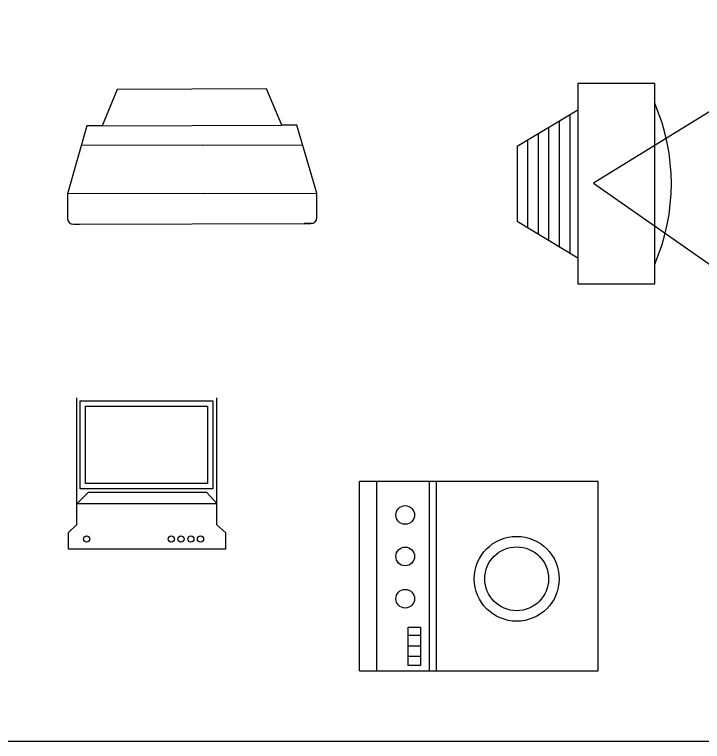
# Model space of a CAD drawing. Extents: x -42728 to 99010, y -18674 to 47645.
# Drawn here: x 42583 to 44543, y 21483 to 23555 of the extents above; entities that cross this region are included whole.
import ezdxf

# ---------------------------------------------------------------- set-up
doc = ezdxf.new("R2010")
doc.units = 0
doc.header["$LTSCALE"] = 100
doc.header["$MEASUREMENT"] = 0
doc.layers.get('0').update_dxf_attribs({"linetype": 'CONTINUOUS'})
for name, color, linetype in [('SAN', 1, 'CONTINUOUS'), ('WINDOW', 2, 'CONTINUOUS'), ('图层4', 4, 'CONTINUOUS')]:
    doc.layers.add(name, color=color, linetype=linetype)

# ---------------------------------------------------------------- blocks, each defined once
blk = doc.blocks.new('DSJ')
at = {"color": 2}
for p, q in [((-217.9, 105), (-44.6, 208.9)), ((-67.9, 195), (-67.9, -198.8)), ((-97.9, 177), (-97.9, -180.9)), ((-127.9, 159), (-127.9, -162.9)), ((-157.9, 141), (-157.9, -144.9)), ((-217.9, 105), (-217.9, -108.9)), ((-187.9, 123), (-187.9, -126.9)), ((-217.9, -108.9), (-44.6, -212.8))]:
    blk.add_line(p, q, dxfattribs=at)
blk.add_lwpolyline([(174.5, -287.2), (174.5, 283.3), (-44.6, 283.3), (-44.6, -287.2)], close=True, dxfattribs=at)
blk.add_lwpolyline([(422.7, 260.3), (0, 0), (555, -388.3)], dxfattribs=at)
blk.add_arc((-358, -1.9), 579.8, 336.7131, 23.2869, dxfattribs=at)
blk = doc.blocks.new('A$C68285001')
blk.add_blockref('DSJ', (217.9, 388.3))
blk = doc.blocks.new('A$C023A7B2F')
at = {"layer": '图层4'}
for p, q in [((157.1, 660.6), (108.4, 611.5)), ((180.1, 661.8), (194.9, 647.2)), ((193.8, 648.5), (181.6, 660.6)), ((649.3, 196.2), (193.2, 648.9)), ((108.4, 611.5), (11.8, 434.5)), ((108.4, 611.5), (107.2, 610.3)), ((338.5, 383), (108.4, 611.5)), ((241.6, 285.4), (41.4, 484.2)), ((11.8, 434.5), (42.4, 404)), ((42.4, 404), (0, 300)), ((405.9, 43.1), (42.4, 404)), ((338.5, 383), (612.9, 110.5)), ((0, 300), (302.2, 0)), ((241.6, 285.4), (486.1, 42.6)), ((661.6, 184), (649.3, 196.2)), ((612.9, 110.5), (661.7, 159.5)), ((436.5, 12.7), (612.9, 110.5)), ((302.2, 0), (405.9, 43.1)), ((405.9, 43.1), (436.5, 12.7))]:
    blk.add_line(p, q, dxfattribs=at)
for centre, start, end in [((169.4, 648.4), 45.1946, 135.1946), ((649.4, 171.7), 315.1946, 45.1946)]:
    blk.add_arc(centre, 17.3, start, end, dxfattribs=at)
blk = doc.blocks.new('A$C312179E3')
at = {"layer": 'SAN'}
blk.add_lwpolyline([(23.9, 430), (23.9, 68.4), (0, 45.3), (0, 0), (449.5, 0), (449.5, 45.3), (423.9, 68.4), (423.9, 430)], dxfattribs=at)
for points in [[(34.2, 421.9), (411.9, 421.9), (411.9, 170.8), (34.2, 170.8)], [(49.2, 406.9), (396.9, 406.9), (396.9, 185.8), (49.2, 185.8)], [(57, 160.4), (25.9, 129.6), (423.9, 129.6), (395.1, 160.4)]]:
    blk.add_lwpolyline(points, close=True, dxfattribs=at)
for centre in [(52.5, 28.1), (293.7, 28.1), (321.2, 28.1), (349.6, 28.1), (377.1, 28.1)]:
    blk.add_circle(centre, 8.86, dxfattribs=at)
blk = doc.blocks.new('A$C01331B77')
for p, q in [((680, 540), (0, 540)), ((0, 0), (0, 540)), ((50, 0), (50, 540)), ((200, 0), (200, 540)), ((220, 0), (220, 540)), ((680, 0), (680, 540)), ((139, 124.3), (174.2, 124.3)), ((139, 15.5), (139, 124.3)), ((174.2, 124.3), (174.2, 15.5)), ((174.2, 100.6), (139, 100.6)), ((174.2, 70.6), (139, 70.6)), ((174.2, 40.6), (139, 40.6)), ((174.2, 15.5), (139, 15.5)), ((0, 0), (680, 0))]:
    blk.add_line(p, q)
for centre, radius in [((130.4, 444.3), 26.6), ((448.1, 262.4), 121), ((130.4, 326.1), 26.6), ((448.1, 262.4), 91), ((130.4, 205.6), 26.6)]:
    blk.add_circle(centre, radius)

msp = doc.modelspace()

# ---------------------------------------------------------------- linework, layer by layer
msp.add_line((52836.50428, 21483.3161), (39780.41405, 21483.3161))

# ---------------------------------------------------------------- block references
at = {"rotation": 224.9792109374881}
msp.add_blockref('A$C023A7B2F', (43088.6433, 23555.4387), dxfattribs=at)
for name, p in [('A$C312179E3', (42735.62753, 22032.41839)), ('A$C01331B77', (43565.57644, 21684.64182))]:
    msp.add_blockref(name, p)
at = {"layer": 'WINDOW', "color": 3}
msp.add_blockref('A$C68285001', (44014.67011, 22686.78764), dxfattribs=at)

doc.saveas('drawing.dxf')
